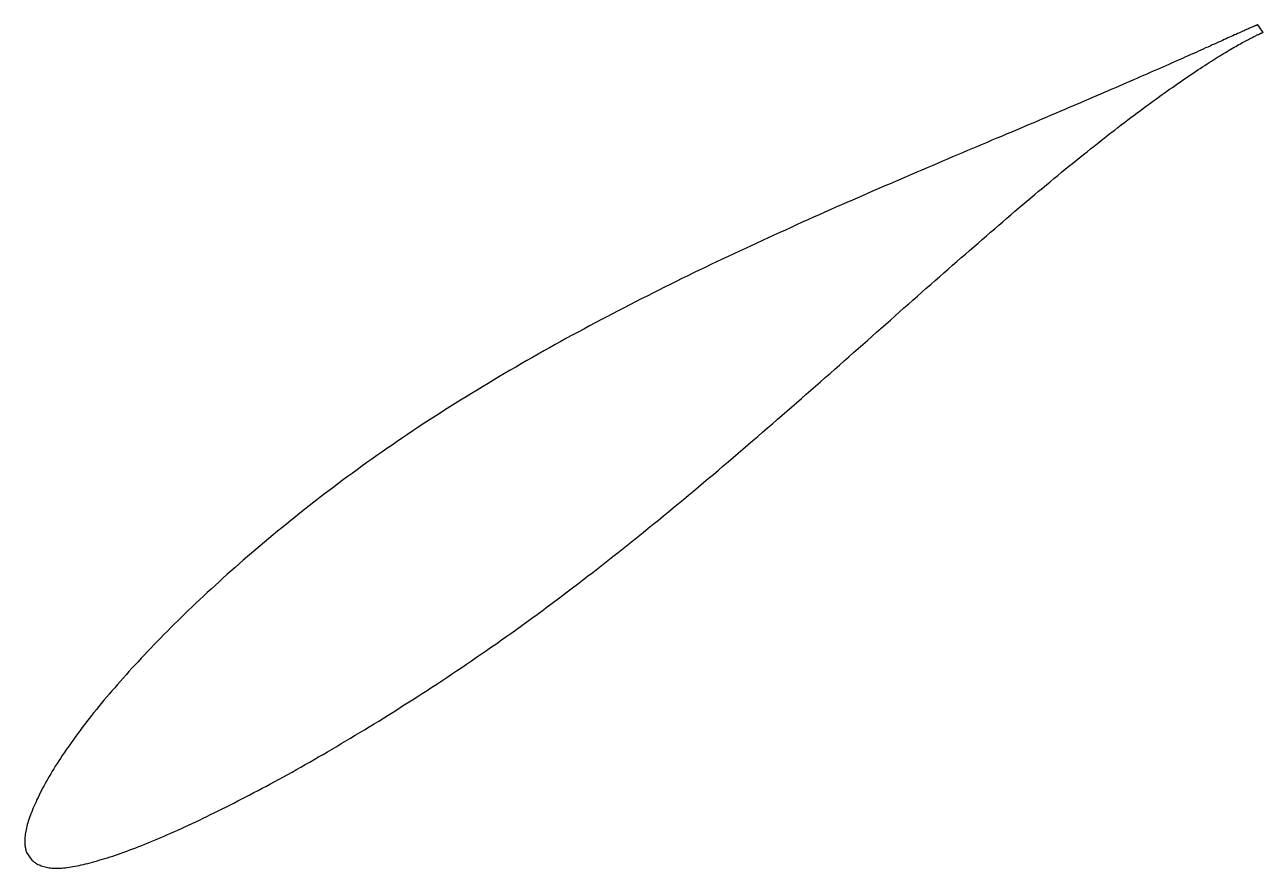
# Model space of a CAD drawing. Header units: metres. Extents: x -34 to 68, y -24 to 46.
import ezdxf

# ---------------------------------------------------------------- set-up
doc = ezdxf.new("R2010")
doc.units = ezdxf.units.M

msp = doc.modelspace()

# ---------------------------------------------------------------- linework, layer by layer
msp.add_lwpolyline([(68.05, 46.37), (68.05, 46.37), (68.05, 46.37), (68.03, 46.37), (68.02, 46.36), (68, 46.35), (67.97, 46.35), (67.94, 46.33), (67.91, 46.32), (67.87, 46.31), (67.83, 46.29), (67.78, 46.27), (67.73, 46.25), (67.68, 46.22), (67.62, 46.2), (67.56, 46.17), (67.49, 46.14), (67.42, 46.11), (67.34, 46.08), (67.26, 46.04), (67.18, 46.01), (67.09, 45.97), (66.99, 45.93), (66.9, 45.88), (66.8, 45.84), (66.69, 45.79), (66.58, 45.74), (66.47, 45.69), (66.35, 45.64), (66.23, 45.58), (66.1, 45.53), (65.97, 45.47), (65.84, 45.41), (65.7, 45.34), (65.55, 45.28), (65.41, 45.21), (65.26, 45.14), (65.1, 45.07), (64.94, 45), (64.78, 44.93), (64.61, 44.85), (64.44, 44.77), (64.26, 44.7), (64.08, 44.61), (63.9, 44.53), (63.71, 44.45), (63.52, 44.36), (63.32, 44.27), (63.12, 44.18), (62.92, 44.09), (62.71, 44), (62.5, 43.9), (62.28, 43.81), (62.06, 43.71), (61.84, 43.61), (61.61, 43.51), (61.38, 43.4), (61.14, 43.3), (60.9, 43.19), (60.66, 43.09), (60.41, 42.98), (60.16, 42.87), (59.91, 42.75), (59.65, 42.64), (59.38, 42.52), (59.12, 42.41), (58.85, 42.29), (58.57, 42.17), (58.3, 42.05), (58.01, 41.93), (57.73, 41.8), (57.44, 41.68), (57.15, 41.55), (56.85, 41.42), (56.55, 41.29), (56.25, 41.16), (55.94, 41.03), (55.63, 40.89), (55.32, 40.76), (55, 40.62), (54.68, 40.48), (54.35, 40.34), (54.03, 40.2), (53.7, 40.06), (53.36, 39.92), (53.02, 39.78), (52.68, 39.63), (52.34, 39.48), (51.99, 39.34), (51.64, 39.19), (51.29, 39.03), (50.93, 38.88), (50.57, 38.73), (50.21, 38.58), (49.84, 38.42), (49.47, 38.26), (49.1, 38.11), (48.72, 37.95), (48.34, 37.79), (47.96, 37.62), (47.58, 37.46), (47.19, 37.3), (46.8, 37.13), (46.41, 36.97), (46.01, 36.8), (45.61, 36.63), (45.21, 36.46), (44.81, 36.29), (44.4, 36.12), (44, 35.95), (43.58, 35.77), (43.17, 35.6), (42.76, 35.42), (42.34, 35.24), (41.92, 35.07), (41.49, 34.88), (41.07, 34.7), (40.64, 34.52), (40.21, 34.34), (39.78, 34.15), (39.35, 33.97), (38.91, 33.78), (38.47, 33.59), (38.03, 33.4), (37.59, 33.21), (37.15, 33.02), (36.7, 32.83), (36.26, 32.64), (35.81, 32.44), (35.36, 32.24), (34.9, 32.05), (34.45, 31.85), (33.99, 31.65), (33.54, 31.45), (33.08, 31.25), (32.62, 31.04), (32.16, 30.84), (31.7, 30.63), (31.23, 30.43), (30.77, 30.22), (30.3, 30.01), (29.83, 29.8), (29.37, 29.59), (28.9, 29.37), (28.43, 29.16), (27.96, 28.95), (27.48, 28.73), (27.01, 28.51), (26.54, 28.29), (26.06, 28.07), (25.59, 27.85), (25.11, 27.63), (24.64, 27.41), (24.16, 27.18), (23.68, 26.95), (23.2, 26.73), (22.73, 26.5), (22.25, 26.27), (21.77, 26.04), (21.29, 25.81), (20.81, 25.57), (20.33, 25.34), (19.85, 25.1), (19.37, 24.86), (18.89, 24.63), (18.41, 24.39), (17.93, 24.15), (17.45, 23.9), (16.97, 23.66), (16.49, 23.42), (16.02, 23.17), (15.54, 22.93), (15.06, 22.68), (14.58, 22.43), (14.1, 22.18), (13.63, 21.93), (13.15, 21.67), (12.68, 21.42), (12.2, 21.17), (11.73, 20.91), (11.25, 20.65), (10.78, 20.4), (10.31, 20.14), (9.84, 19.88), (9.37, 19.61), (8.9, 19.35), (8.43, 19.09), (7.96, 18.82), (7.49, 18.56), (7.03, 18.29), (6.57, 18.02), (6.1, 17.75), (5.64, 17.48), (5.18, 17.21), (4.72, 16.94), (4.27, 16.66), (3.81, 16.39), (3.36, 16.11), (2.9, 15.84), (2.45, 15.56), (2, 15.28), (1.56, 15), (1.11, 14.72), (0.67, 14.44), (0.22, 14.15), (-0.22, 13.87), (-0.66, 13.58), (-1.09, 13.3), (-1.53, 13.01), (-1.96, 12.72), (-2.39, 12.43), (-2.82, 12.15), (-3.25, 11.86), (-3.67, 11.56), (-4.1, 11.27), (-4.52, 10.98), (-4.93, 10.69), (-5.35, 10.39), (-5.76, 10.1), (-6.18, 9.8), (-6.58, 9.51), (-6.99, 9.21), (-7.4, 8.91), (-7.8, 8.61), (-8.2, 8.32), (-8.59, 8.02), (-8.99, 7.72), (-9.38, 7.42), (-9.77, 7.12), (-10.16, 6.82), (-10.54, 6.52), (-10.93, 6.22), (-11.31, 5.92), (-11.68, 5.62), (-12.06, 5.31), (-12.43, 5.01), (-12.8, 4.71), (-13.16, 4.41), (-13.53, 4.11), (-13.89, 3.81), (-14.25, 3.51), (-14.6, 3.21), (-14.96, 2.91), (-15.31, 2.61), (-15.66, 2.31), (-16, 2.01), (-16.34, 1.71), (-16.68, 1.41), (-17.02, 1.11), (-17.35, 0.82), (-17.69, 0.52), (-18.01, 0.22), (-18.34, -0.07), (-18.66, -0.37), (-18.98, -0.66), (-19.3, -0.96), (-19.61, -1.25), (-19.92, -1.54), (-20.23, -1.84), (-20.53, -2.13), (-20.83, -2.42), (-21.13, -2.71), (-21.43, -3), (-21.72, -3.29), (-22.01, -3.57), (-22.29, -3.86), (-22.57, -4.15), (-22.85, -4.43), (-23.13, -4.71), (-23.4, -5), (-23.67, -5.28), (-23.94, -5.56), (-24.2, -5.84), (-24.46, -6.11), (-24.72, -6.39), (-24.97, -6.66), (-25.22, -6.94), (-25.47, -7.21), (-25.71, -7.48), (-25.95, -7.75), (-26.19, -8.02), (-26.42, -8.28), (-26.65, -8.55), (-26.88, -8.81), (-27.1, -9.08), (-27.32, -9.34), (-27.54, -9.59), (-27.76, -9.85), (-27.97, -10.11), (-28.17, -10.36), (-28.37, -10.61), (-28.57, -10.86), (-28.77, -11.11), (-28.96, -11.36), (-29.15, -11.6), (-29.34, -11.85), (-29.52, -12.09), (-29.7, -12.33), (-29.87, -12.57), (-30.05, -12.8), (-30.21, -13.04), (-30.38, -13.27), (-30.54, -13.5), (-30.7, -13.72), (-30.85, -13.95), (-31, -14.17), (-31.15, -14.4), (-31.29, -14.61), (-31.43, -14.83), (-31.57, -15.05), (-31.7, -15.26), (-31.83, -15.47), (-31.95, -15.68), (-32.07, -15.89), (-32.19, -16.09), (-32.3, -16.29), (-32.41, -16.49), (-32.52, -16.69), (-32.62, -16.88), (-32.72, -17.07), (-32.82, -17.26), (-32.91, -17.45), (-33, -17.63), (-33.09, -17.81), (-33.17, -17.99), (-33.25, -18.16), (-33.33, -18.34), (-33.4, -18.5), (-33.47, -18.67), (-33.53, -18.83), (-33.6, -18.99), (-33.65, -19.15), (-33.71, -19.31), (-33.76, -19.46), (-33.81, -19.61), (-33.85, -19.75), (-33.89, -19.89), (-33.93, -20.03), (-33.96, -20.17), (-33.99, -20.31), (-34.02, -20.44), (-34.04, -20.57), (-34.06, -20.69), (-34.07, -20.82), (-34.09, -20.94), (-34.09, -21.05), (-34.1, -21.17), (-34.1, -21.28), (-34.1, -21.38), (-34.1, -21.49), (-34.09, -21.58), (-34.08, -21.68), (-34.06, -21.77), (-34.05, -21.85), (-34.03, -21.93), (-34.01, -22), (-34, -22.07), (-33.98, -22.12), (-33.97, -22.16), (-33.96, -22.19), (-33.52, -22.84), (-33.51, -22.84), (-33.5, -22.86), (-33.47, -22.88), (-33.43, -22.9), (-33.38, -22.94), (-33.32, -22.99), (-33.25, -23.03), (-33.18, -23.08), (-33.09, -23.13), (-33.01, -23.18), (-32.92, -23.22), (-32.83, -23.26), (-32.73, -23.3), (-32.63, -23.34), (-32.53, -23.37), (-32.42, -23.4), (-32.31, -23.42), (-32.2, -23.44), (-32.08, -23.46), (-31.96, -23.48), (-31.84, -23.49), (-31.71, -23.5), (-31.58, -23.5), (-31.45, -23.5), (-31.31, -23.5), (-31.17, -23.49), (-31.03, -23.49), (-30.89, -23.47), (-30.74, -23.46), (-30.59, -23.44), (-30.43, -23.42), (-30.27, -23.39), (-30.11, -23.37), (-29.94, -23.34), (-29.77, -23.3), (-29.6, -23.27), (-29.42, -23.23), (-29.24, -23.19), (-29.06, -23.14), (-28.87, -23.1), (-28.68, -23.05), (-28.49, -22.99), (-28.29, -22.94), (-28.09, -22.88), (-27.88, -22.82), (-27.67, -22.76), (-27.46, -22.7), (-27.25, -22.63), (-27.03, -22.56), (-26.81, -22.49), (-26.58, -22.41), (-26.35, -22.33), (-26.12, -22.25), (-25.89, -22.17), (-25.65, -22.08), (-25.41, -21.99), (-25.16, -21.9), (-24.91, -21.81), (-24.66, -21.71), (-24.41, -21.61), (-24.15, -21.51), (-23.89, -21.4), (-23.63, -21.3), (-23.36, -21.19), (-23.09, -21.07), (-22.82, -20.96), (-22.55, -20.84), (-22.27, -20.72), (-21.99, -20.59), (-21.71, -20.47), (-21.42, -20.34), (-21.13, -20.21), (-20.84, -20.07), (-20.54, -19.94), (-20.24, -19.8), (-19.94, -19.66), (-19.64, -19.51), (-19.33, -19.36), (-19.03, -19.22), (-18.71, -19.06), (-18.4, -18.91), (-18.08, -18.75), (-17.76, -18.59), (-17.44, -18.43), (-17.12, -18.27), (-16.79, -18.1), (-16.46, -17.93), (-16.13, -17.76), (-15.79, -17.59), (-15.46, -17.41), (-15.12, -17.24), (-14.78, -17.06), (-14.43, -16.87), (-14.08, -16.69), (-13.74, -16.5), (-13.39, -16.31), (-13.03, -16.12), (-12.68, -15.92), (-12.32, -15.73), (-11.96, -15.53), (-11.6, -15.33), (-11.24, -15.12), (-10.87, -14.91), (-10.5, -14.71), (-10.13, -14.49), (-9.76, -14.28), (-9.39, -14.07), (-9.02, -13.85), (-8.64, -13.63), (-8.26, -13.41), (-7.88, -13.18), (-7.5, -12.95), (-7.12, -12.73), (-6.73, -12.49), (-6.34, -12.26), (-5.95, -12.03), (-5.56, -11.79), (-5.17, -11.55), (-4.78, -11.31), (-4.39, -11.06), (-3.99, -10.82), (-3.59, -10.57), (-3.2, -10.32), (-2.8, -10.06), (-2.39, -9.81), (-1.99, -9.55), (-1.59, -9.3), (-1.18, -9.03), (-0.78, -8.77), (-0.37, -8.51), (0.03, -8.24), (0.44, -7.97), (0.85, -7.7), (1.26, -7.43), (1.67, -7.15), (2.09, -6.88), (2.5, -6.6), (2.91, -6.32), (3.33, -6.03), (3.74, -5.75), (4.15, -5.46), (4.57, -5.17), (4.99, -4.88), (5.4, -4.58), (5.82, -4.29), (6.24, -3.99), (6.65, -3.69), (7.07, -3.39), (7.49, -3.09), (7.91, -2.78), (8.33, -2.48), (8.75, -2.17), (9.17, -1.86), (9.59, -1.55), (10.01, -1.23), (10.43, -0.92), (10.84, -0.6), (11.26, -0.28), (11.68, 0.04), (12.1, 0.36), (12.52, 0.68), (12.94, 1), (13.36, 1.33), (13.78, 1.66), (14.2, 1.99), (14.62, 2.32), (15.04, 2.65), (15.46, 2.98), (15.88, 3.31), (16.29, 3.65), (16.71, 3.99), (17.13, 4.32), (17.55, 4.66), (17.96, 5), (18.38, 5.34), (18.8, 5.68), (19.21, 6.02), (19.63, 6.37), (20.04, 6.71), (20.46, 7.05), (20.87, 7.4), (21.29, 7.74), (21.7, 8.09), (22.11, 8.44), (22.52, 8.78), (22.94, 9.13), (23.35, 9.48), (23.76, 9.83), (24.17, 10.17), (24.58, 10.52), (24.99, 10.87), (25.39, 11.22), (25.8, 11.57), (26.21, 11.92), (26.61, 12.27), (27.02, 12.62), (27.42, 12.97), (27.83, 13.32), (28.23, 13.67), (28.63, 14.02), (29.03, 14.37), (29.43, 14.72), (29.83, 15.06), (30.23, 15.41), (30.63, 15.76), (31.02, 16.11), (31.42, 16.45), (31.81, 16.8), (32.21, 17.15), (32.6, 17.49), (32.99, 17.84), (33.38, 18.18), (33.77, 18.53), (34.16, 18.87), (34.54, 19.21), (34.93, 19.55), (35.32, 19.89), (35.7, 20.23), (36.08, 20.57), (36.46, 20.91), (36.84, 21.24), (37.22, 21.58), (37.6, 21.91), (37.98, 22.24), (38.35, 22.58), (38.72, 22.91), (39.1, 23.24), (39.47, 23.56), (39.84, 23.89), (40.2, 24.21), (40.57, 24.54), (40.94, 24.86), (41.3, 25.18), (41.66, 25.5), (42.02, 25.82), (42.38, 26.13), (42.74, 26.45), (43.1, 26.76), (43.45, 27.07), (43.81, 27.38), (44.16, 27.68), (44.51, 27.99), (44.86, 28.29), (45.21, 28.59), (45.55, 28.89), (45.9, 29.19), (46.24, 29.48), (46.58, 29.77), (46.92, 30.06), (47.25, 30.35), (47.59, 30.64), (47.92, 30.92), (48.25, 31.2), (48.58, 31.48), (48.91, 31.76), (49.24, 32.04), (49.56, 32.31), (49.88, 32.58), (50.2, 32.84), (50.52, 33.11), (50.84, 33.37), (51.15, 33.63), (51.47, 33.89), (51.78, 34.15), (52.09, 34.4), (52.39, 34.65), (52.7, 34.89), (53, 35.14), (53.3, 35.38), (53.6, 35.62), (53.89, 35.86), (54.19, 36.09), (54.48, 36.32), (54.77, 36.55), (55.05, 36.78), (55.34, 37), (55.62, 37.22), (55.9, 37.44), (56.18, 37.65), (56.45, 37.87), (56.72, 38.08), (56.99, 38.28), (57.26, 38.49), (57.53, 38.69), (57.79, 38.88), (58.05, 39.08), (58.31, 39.27), (58.56, 39.46), (58.81, 39.65), (59.06, 39.83), (59.31, 40.01), (59.55, 40.19), (59.79, 40.36), (60.03, 40.54), (60.27, 40.71), (60.5, 40.87), (60.73, 41.03), (60.96, 41.19), (61.19, 41.35), (61.41, 41.51), (61.63, 41.66), (61.84, 41.81), (62.05, 41.95), (62.26, 42.09), (62.47, 42.23), (62.68, 42.37), (62.88, 42.5), (63.07, 42.64), (63.27, 42.76), (63.46, 42.89), (63.65, 43.01), (63.83, 43.13), (64.02, 43.25), (64.19, 43.36), (64.37, 43.47), (64.54, 43.58), (64.71, 43.68), (64.88, 43.79), (65.04, 43.89), (65.2, 43.98), (65.35, 44.08), (65.5, 44.17), (65.65, 44.26), (65.8, 44.34), (65.94, 44.43), (66.08, 44.51), (66.21, 44.58), (66.34, 44.66), (66.47, 44.73), (66.59, 44.8), (66.71, 44.87), (66.83, 44.93), (66.94, 44.99), (67.05, 45.05), (67.15, 45.11), (67.26, 45.16), (67.35, 45.21), (67.45, 45.26), (67.54, 45.3), (67.62, 45.35), (67.7, 45.39), (67.78, 45.43), (67.86, 45.46), (67.93, 45.5), (67.99, 45.53), (68.05, 45.56), (68.11, 45.58), (68.17, 45.61), (68.22, 45.63), (68.26, 45.65), (68.3, 45.67), (68.34, 45.68), (68.37, 45.7), (68.4, 45.71), (68.43, 45.72), (68.45, 45.73), (68.46, 45.73), (68.48, 45.74), (68.48, 45.74), (68.49, 45.74)], close=True)

doc.saveas('drawing.dxf')
